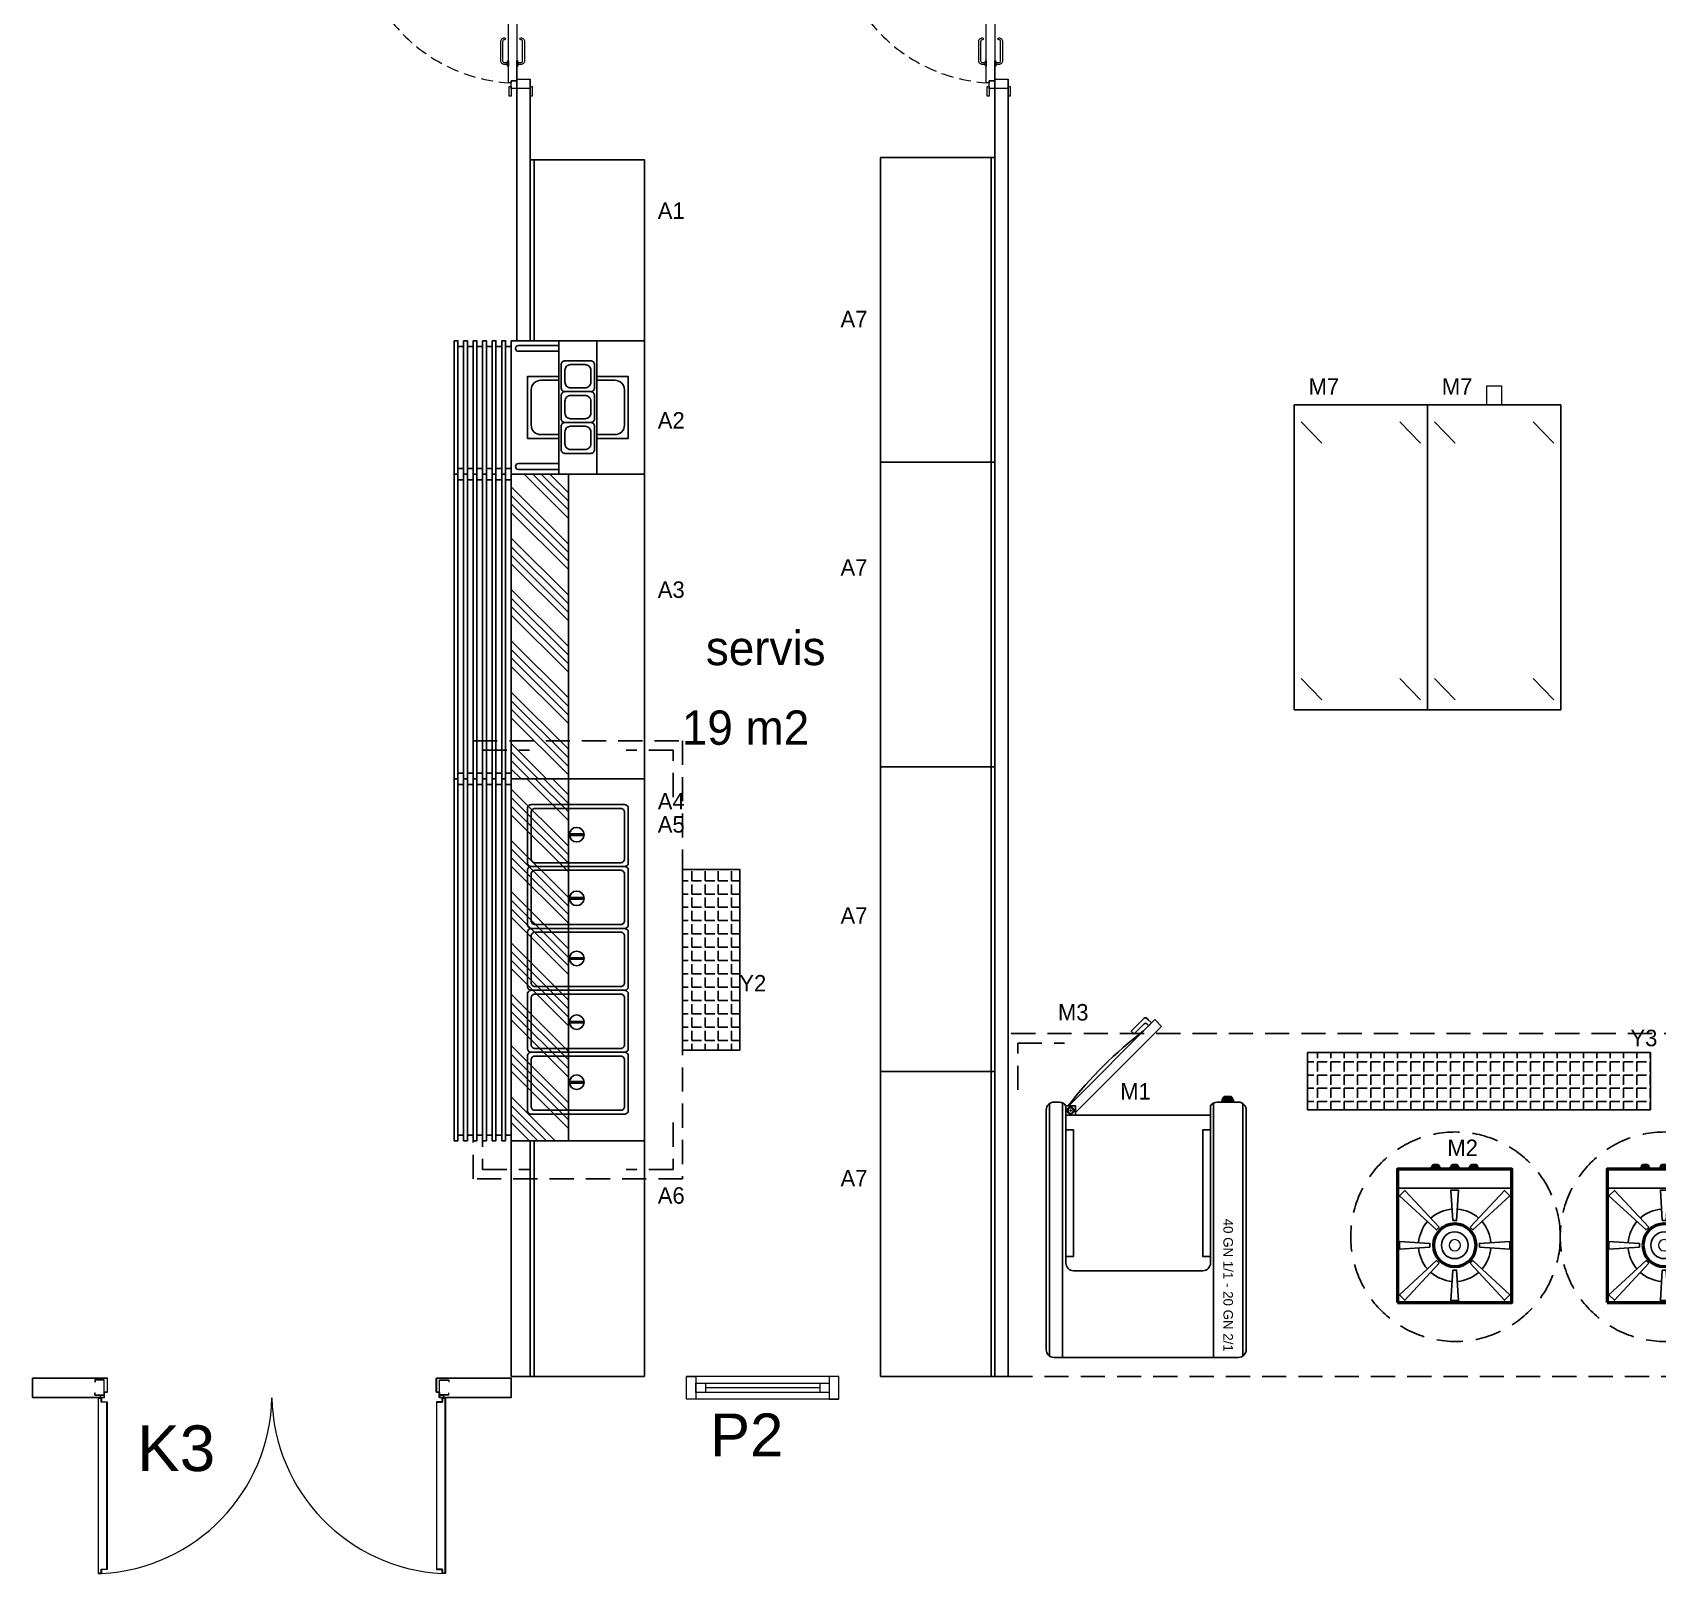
# Model space of a CAD drawing. Header units: millimetres. Extents: x 1025294 to 1031414, y -12734 to -8299.
# Drawn here: x 1027477 to 1028330, y -11164 to -10355 of the extents above; entities that cross this region are included whole.
import ezdxf
from ezdxf.enums import TextEntityAlignment as Align

# ---------------------------------------------------------------- set-up
doc = ezdxf.new("R2010")
doc.units = ezdxf.units.MM
for name, pattern in [('CONTINU', [0]), ('DASHED2', [9.525, 6.35, -3.175]), ('HIDDEN', [0.375, 0.25, -0.125]), ('HIDDENX2', [19.05, 12.7, -6.35])]:
    doc.linetypes.add(name, pattern=pattern)
for name, color, linetype, lineweight in [('-DWG_ANA', 7, 'Continuous', 50), ('-DWG_DETAY1', 7, 'Continuous', 25), ('-DWG_DETAY2', 7, 'Continuous', 15), ('A_strc-prf', 115, 'Continuous', 9), ('DUVAR', 1, 'Continuous', 40), ('PENCERE', 142, 'Continuous', 13), ('PLAN', 253, 'Continuous', 15), ('TEFRİŞŞ', 1, 'Continuous', 9), ('WALL INTERNAL', 7, 'Continuous', 50), ('YAZİ', 7, 'Continuous', 5)]:
    doc.layers.add(name, color=color, linetype=linetype, lineweight=lineweight)
for name, color, linetype in [('0-MUTFAK', 7, 'Continuous'), ('DIŞ PANEL', 21, 'Continuous'), ('S2000-002 Çizgi', 7, 'Continuous')]:
    doc.layers.add(name, color=color, linetype=linetype)
doc.styles.get("Standard").update_dxf_attribs({"font": 'arial.ttf', "height": 400})
doc.styles.add('T3', font='arial.ttf')
doc.styles.add('TAKSİM', font='GOTHIC.TTF', dxfattribs={"height": 20})
doc.styles.add('YENI', font='arial.ttf', dxfattribs={"height": 1})

# ---------------------------------------------------------------- blocks, each defined once
blk = doc.blocks.new('K3 1750X2035 (80)')
at = {"color": 171, "lineweight": 15}
for p, q in [((-50075.7, -8695.5), (-50075.7, -8707.5)), ((-50075.7, -8695.5), (-50025.7, -8695.5)), ((-50074.5, -8696.7), (-50026.9, -8696.7)), ((-50074.5, -8696.7), (-50074.5, -8707.5)), ((-50066.2, -8682), (-50066.2, -8683.5)), ((-50026.9, -8696.7), (-50026.9, -8774.3)), ((-50025.7, -8695.5), (-50025.7, -8775.5)), ((-48215.7, -8695.5), (-48265.7, -8695.5)), ((-48265.7, -8695.5), (-48265.7, -8775.5)), ((-48216.9, -8696.7), (-48264.5, -8696.7)), ((-48264.5, -8696.7), (-48264.5, -8774.3)), ((-48225.2, -8682), (-48225.2, -8683.5)), ((-48216.9, -8696.7), (-48216.9, -8707.5)), ((-48215.7, -8695.5), (-48215.7, -8707.5)), ((-50075.7, -8707.5), (-50074.5, -8707.5)), ((-50075.7, -8775.5), (-50075.7, -8763.5)), ((-50074.5, -8763.5), (-50075.7, -8763.5)), ((-50025.7, -8775.5), (-50075.7, -8775.5)), ((-50074.5, -8774.3), (-50074.5, -8763.5)), ((-50026.9, -8774.3), (-50074.5, -8774.3)), ((-50066.2, -8785), (-50066.2, -8783.5)), ((-48265.7, -8775.5), (-48215.7, -8775.5)), ((-48264.5, -8774.3), (-48216.9, -8774.3)), ((-48225.2, -8785), (-48225.2, -8783.5)), ((-48215.7, -8707.5), (-48216.9, -8707.5)), ((-48216.9, -8774.3), (-48216.9, -8763.5)), ((-48216.9, -8763.5), (-48215.7, -8763.5)), ((-48215.7, -8775.5), (-48215.7, -8763.5))]:
    blk.add_line(p, q, dxfattribs=at)
at = {"color": 151, "lineweight": 9}
for p, q in [((-50046.7, -8695.5), (-50046.7, -8683.5)), ((-50025.7, -8695.5), (-50046.7, -8695.5)), ((-50025.7, -8695.5), (-50046.7, -8695.5)), ((-48265.7, -8695.5), (-48244.7, -8695.5)), ((-48265.7, -8695.5), (-48244.7, -8695.5)), ((-48244.7, -8695.5), (-48244.7, -8683.5))]:
    blk.add_line(p, q, dxfattribs=at)
at = {"color": 171, "lineweight": 15, "elevation": 0}
for points in [[(-50039.9, -8666.2), (-50039.9, -8681.2), (-50057.9, -8681.2), (-50057.9, -7758.8), (-50039.9, -7758.8), (-50039.9, -7773.8), (-50041.1, -7773.8), (-50041.1, -7760), (-50056.7, -7760), (-50056.7, -8680), (-50041.1, -8680), (-50041.1, -8666.2)], [(-50056.1, -8680), (-50041.1, -8680), (-50041.1, -8660), (-50011.1, -8660), (-50011.1, -7780), (-50041.1, -7780), (-50041.1, -7760), (-50056.1, -7760), (-50056.1, -7761.2), (-50042.3, -7761.2), (-50042.3, -7781.2), (-50012.3, -7781.2), (-50012.3, -8658.8), (-50042.3, -8658.8), (-50042.3, -8678.8), (-50056.1, -8678.8)], [(-48235.3, -8680), (-48250.3, -8680), (-48250.3, -8660), (-48280.3, -8660), (-48280.3, -7780), (-48250.3, -7780), (-48250.3, -7760), (-48235.3, -7760), (-48235.3, -7761.2), (-48249.1, -7761.2), (-48249.1, -7781.2), (-48279.1, -7781.2), (-48279.1, -8658.8), (-48249.1, -8658.8), (-48249.1, -8678.8), (-48235.3, -8678.8)], [(-48251.5, -8666.2), (-48251.5, -8681.2), (-48233.5, -8681.2), (-48233.5, -7758.8), (-48251.5, -7758.8), (-48251.5, -7773.8), (-48250.3, -7773.8), (-48250.3, -7760), (-48234.7, -7760), (-48234.7, -8680), (-48250.3, -8680), (-48250.3, -8666.2)]]:
    blk.add_lwpolyline(points, close=True, dxfattribs=at)
for points in [[(-50066.2, -8682), (-50024.2, -8682), (-50024.2, -8710), (-50009.2, -8710), (-50009.2, -8785), (-50066.2, -8785)], [(-50066.2, -8783.5), (-50010.7, -8783.5), (-50010.7, -8711.5), (-50025.7, -8711.5), (-50025.7, -8683.5), (-50066.2, -8683.5)], [(-48225.2, -8682), (-48267.2, -8682), (-48267.2, -8710), (-48282.2, -8710), (-48282.2, -8785), (-48225.2, -8785)], [(-48225.2, -8783.5), (-48280.7, -8783.5), (-48280.7, -8711.5), (-48265.7, -8711.5), (-48265.7, -8683.5), (-48225.2, -8683.5)]]:
    blk.add_lwpolyline(points, dxfattribs=at)
at = {"color": 171, "lineweight": 15}
for centre, start, end in [((-50087.9, -8699.9), 1.11079, 87.08255), ((-48203.6, -8699.9), 92.91745, 178.88921)]:
    blk.add_arc(centre, 942.3, start, end, dxfattribs=at)
blk = doc.blocks.new('DIŞ-K3 KAPILI-2514-G-B-(80)')
at = {"layer": 'DIŞ PANEL'}
for points in [[(377, 100), (0, 100), (0, 0), (392, 0)], [(2122, 0), (2514, 0), (2514, 100), (2137, 100)]]:
    blk.add_lwpolyline(points, dxfattribs=at)
blk.add_blockref('K3 1750X2035 (80)', (50402.7, 8783.5))
blk = doc.blocks.new('ghggfhh')
at = {"color": 7}
blk.add_lwpolyline([(1188.71, 1333.35), (1193.71, 1333.35), (1193.71, 1333.87), (1188.71, 1333.87)], close=True, dxfattribs=at)
blk.add_lwpolyline([(1188.71, 1333), (1189.21, 1332.53), (1189.21, 1332.51, 0.414214), (1190.21, 1331.51), (1192.21, 1331.51, 0.414214), (1193.21, 1332.51), (1193.21, 1332.53), (1193.71, 1333)], format="xyb", dxfattribs=at)
for points in [[(1188.71, 1333), (1190.71, 1333)], [(1189.35, 1332.74), (1193.07, 1332.74)], [(1189.46, 1332.51), (1192.96, 1332.51)], [(1189.5, 1332.27), (1192.92, 1332.27)], [(1189.62, 1332.04), (1192.79, 1332.04)], [(1189.97, 1331.8), (1192.45, 1331.8)], [(1190.71, 1333.35), (1190.71, 1333)], [(1191.71, 1333.35), (1191.71, 1333)], [(1191.71, 1333), (1193.71, 1333)]]:
    blk.add_lwpolyline(points, dxfattribs=at)
blk = doc.blocks.new('dsfdsdfdsf')
at = {"color": 7}
for p, q in [((-1536.89, -3820.14), (-1633.89, -3820.14)), ((-1637.89, -3824.14), (-1637.89, -3950.14)), ((-1532.89, -3950.14), (-1532.89, -3824.14)), ((-1633.89, -3954.14), (-1622.53, -3954.14)), ((-1539.76, -3954.14), (-1536.89, -3954.14))]:
    blk.add_line(p, q, dxfattribs=at)
for points in [[(-1636.1, -3953.47), (-1636.1, -3820.8)], [(-1620.63, -3953.65), (-1620.63, -3820.14)], [(-1541.44, -3953.77), (-1541.44, -3820.14)], [(-1534.5, -3953.34), (-1534.5, -3820.93)], [(-1548.17, -3952.24), (-1548.17, -3947.24), (-1619.13, -3947.24), (-1619.13, -3952.24)], [(-1548.17, -3948.69), (-1593.37, -3993.89), (-1589.83, -3997.43)], [(-1589.83, -3997.43), (-1544.65, -3952.24)]]:
    blk.add_lwpolyline(points, dxfattribs=at)
for points in [[(-1543.17, -3952.24), (-1543.17, -3869.65, 0.414214), (-1547.17, -3865.65), (-1615.13, -3865.65, 0.414214), (-1619.13, -3869.65), (-1619.13, -3952.24)], [(-1585.66, -3995.25, 0.414214), (-1584.25, -3995.25), (-1578.99, -3989.99), (-1577.52, -3991.46), (-1584.23, -3998.18, -0.414214), (-1585.65, -3998.18), (-1586.41, -3997.41), (-1588.12, -3995.71), (-1586.66, -3994.25), (-1585.66, -3995.25)]]:
    blk.add_lwpolyline(points, format="xyb", dxfattribs=at)
for points in [[(-1619.13, -3939.64), (-1615.13, -3939.64), (-1615.13, -3873.07), (-1619.13, -3873.07)], [(-1543.17, -3939.64), (-1547.17, -3939.64), (-1547.17, -3873.07), (-1543.17, -3873.07)], [(-1543.17, -3947.24), (-1548.17, -3947.24), (-1548.17, -3952.24), (-1543.17, -3952.24)]]:
    blk.add_lwpolyline(points, close=True, dxfattribs=at)
for radius in [1.74, 1.49, 0.293]:
    blk.add_circle((-1545.67, -3949.72), radius, dxfattribs=at)
for centre, radius, start, end in [((-1633.89, -3824.14), 4, 90, 180), ((-1536.89, -3824.14), 4, 0, 90), ((-1633.89, -3950.14), 4, 180, 270), ((-1536.89, -3950.14), 4, 270, 0), ((-1622.53, -3950.14), 4, 270, 328.31029), ((-1713.44, -3822.01), 213.33, 307.34994, 322.38034), ((-1539.76, -3950.14), 4, 211.68971, 270)]:
    blk.add_arc(centre, radius, start, end, dxfattribs=at)
at = {"color": 7, "xscale": 1.276185955557594, "yscale": 1.276185955557594, "zscale": 1.276185955557594}
blk.add_blockref('ghggfhh', (-3148.42, -5656.41), dxfattribs=at)
at = {"color": 7, "insert": (-1630.91, -3892.95), "char_height": 5, "attachment_point": 1, "rotation": 90}
blk.add_mtext_dynamic_manual_height_columns('\\A1;40 GN 1/1 - 20 GN 2/1     ', width=72.2694, gutter_width=12.5, heights=[0], dxfattribs=at)
blk = doc.blocks.new('1-OG6')
at = {"layer": '-DWG_DETAY1', "color": 0}
for points in [[(-30, 30), (-30, -30), (30, -30), (30, 30)], [(-8.11, 9.46), (-9.51, 8.04), (-29, 26), (-26.18, 28.84)], [(-1, 13), (1, 13), (2, 29), (-2, 29)], [(8.11, 9.46), (9.51, 8.04), (29, 26), (26.18, 28.84)], [(-13, 1), (-13, -1), (-29, -2), (-29, 2)], [(13, 1), (13, -1), (29, -2), (29, 2)], [(-8.11, -9.46), (-9.51, -8.04), (-29, -26), (-26.18, -28.84)], [(8.11, -9.46), (9.51, -8.04), (29, -26), (26.18, -28.84)], [(-1, -13), (1, -13), (2, -29), (-2, -29)]]:
    blk.add_lwpolyline(points, close=True, dxfattribs=at)
for points in [[(-1.44, 18.95, 0.162747), (-12.55, 14.27, 0.162747)], [(12.55, 14.27, 0.162747), (1.44, 18.95, 0.162747)], [(-14.36, 12.44, 0.160919), (-18.95, 1.44, 0.160919)], [(18.95, 1.44, 0.160919), (14.36, 12.44, 0.160919)], [(-18.95, -1.44, 0.160919), (-14.36, -12.44, 0.160919)], [(14.36, -12.44, 0.160919), (18.95, -1.44, 0.160919)], [(-12.55, -14.27, 0.162747), (-1.44, -18.95, 0.162747)], [(1.44, -18.95, 0.162747), (12.55, -14.27, 0.162747)]]:
    blk.add_lwpolyline(points, format="xyb", dxfattribs=at)
blk.add_circle((0, 0), 7, dxfattribs=at)
at = {"layer": '-DWG_DETAY2', "color": 0}
blk.add_circle((0, 0), 3, dxfattribs=at)
blk = doc.blocks.new('A$C4DC56874')
at = {"layer": '-DWG_ANA', "color": 0}
blk.add_lwpolyline([(60, 0), (0, 0), (0, 70), (60, 70)], close=True, dxfattribs=at)
blk.add_circle((30, 30), 11.18, dxfattribs=at)
at = {"color": 7}
for points in [[(17.5, 70.88), (18, 71.34), (18, 71.37, -0.414214), (19, 72.37), (21, 72.37, -0.414214), (22, 71.37), (22, 71.34), (22.5, 70.88)], [(27.5, 70.88), (28, 71.34), (28, 71.37, -0.414214), (29, 72.37), (31, 72.37, -0.414214), (32, 71.37), (32, 71.34), (32.5, 70.88)], [(37.5, 70.88), (38, 71.34), (38, 71.37, -0.414214), (39, 72.37), (41, 72.37, -0.414214), (42, 71.37), (42, 71.34), (42.5, 70.88)]]:
    blk.add_lwpolyline(points, format="xyb", dxfattribs=at)
for points in [[(17.5, 70.88), (19.5, 70.88)], [(18.14, 71.13), (21.86, 71.13)], [(18.25, 71.37), (21.75, 71.37)], [(18.29, 71.6), (21.71, 71.6)], [(18.42, 71.84), (21.58, 71.84)], [(18.76, 72.08), (21.24, 72.08)], [(19.5, 70.53), (19.5, 70.88)], [(20.5, 70.88), (22.5, 70.88)], [(20.5, 70.53), (20.5, 70.88)], [(27.5, 70.88), (29.5, 70.88)], [(28.14, 71.13), (31.86, 71.13)], [(28.25, 71.37), (31.75, 71.37)], [(28.29, 71.6), (31.71, 71.6)], [(28.42, 71.84), (31.58, 71.84)], [(28.76, 72.08), (31.24, 72.08)], [(29.5, 70.53), (29.5, 70.88)], [(30.5, 70.88), (32.5, 70.88)], [(30.5, 70.53), (30.5, 70.88)], [(37.5, 70.88), (39.5, 70.88)], [(38.14, 71.13), (41.86, 71.13)], [(38.25, 71.37), (41.75, 71.37)], [(38.29, 71.6), (41.71, 71.6)], [(38.42, 71.84), (41.58, 71.84)], [(38.76, 72.08), (41.24, 72.08)], [(39.5, 70.53), (39.5, 70.88)], [(40.5, 70.88), (42.5, 70.88)], [(40.5, 70.53), (40.5, 70.88)]]:
    blk.add_lwpolyline(points, dxfattribs=at)
for points in [[(17.5, 70.53), (22.5, 70.53), (22.5, 70), (17.5, 70)], [(27.5, 70.53), (32.5, 70.53), (32.5, 70), (27.5, 70)], [(37.5, 70.53), (42.5, 70.53), (42.5, 70), (37.5, 70)]]:
    blk.add_lwpolyline(points, close=True, dxfattribs=at)
at = {"layer": 'PLAN', "color": 0, "linetype": 'Continuous', "rotation": 180}
blk.add_blockref('1-OG6', (30, 30), dxfattribs=at)
blk = doc.blocks.new('A$C510426C4')
at = {"layer": 'S2000-002 Çizgi'}
for p, q in [((2.48, 66.25), (2.48, 45)), ((5.51, 66.25), (5.51, 45)), ((64.49, 66.25), (64.49, 45)), ((67.52, 66.25), (67.52, 45))]:
    blk.add_line(p, q, dxfattribs=at)
for points in [[(0, 100), (70, 100), (70, 98), (0, 98)], [(0, 95), (70, 95), (70, 93), (0, 93)], [(3, 98), (67, 98), (67, 95), (3, 95)], [(0, 90), (70, 90), (70, 88), (0, 88)], [(3, 93), (67, 93), (67, 90), (3, 90)], [(3, 93), (67, 93), (67, 90), (3, 90)], [(3, 88), (67, 88), (67, 85), (3, 85)], [(3, 88), (67, 88), (67, 85), (3, 85)], [(3, 88), (67, 88), (67, 85), (3, 85)], [(0, 85), (70, 85), (70, 83), (0, 83)], [(0, 80), (70, 80), (70, 78), (0, 78)], [(3, 83), (67, 83), (67, 80), (3, 80)], [(3, 78), (67, 78), (67, 75), (3, 75)], [(0, 75), (70, 75), (70, 73), (0, 73)], [(0, 0), (70, 0), (70, 70), (0, 70)], [(3, 73), (67, 73), (67, 70), (3, 70)], [(0, 45), (0, 25), (70, 25), (70, 45)]]:
    blk.add_lwpolyline(points, close=True, dxfattribs=at)
for points in [[(51.25, 45), (51.25, 61.5), (18.75, 61.5), (18.75, 45)], [(18.75, 25), (18.75, 8.5), (51.25, 8.5), (51.25, 25)]]:
    blk.add_lwpolyline(points, dxfattribs=at)
for points in [[(49.25, 45), (49.25, 54.5, 0.414214), (44.25, 59.5), (25.75, 59.5, 0.414214), (20.75, 54.5), (20.75, 45)], [(20.75, 25), (20.75, 15.5, 0.414214), (25.75, 10.5), (44.25, 10.5, 0.414214), (49.25, 15.5), (49.25, 25)]]:
    blk.add_lwpolyline(points, format="xyb", dxfattribs=at)
for points in [[(12.5, 26.2), (24.7, 26.2, 0.414214), (26.7, 28.2), (26.7, 41.8, 0.414214), (24.7, 43.8), (12.5, 43.8, 0.414214), (10.5, 41.8), (10.5, 28.2, 0.414214)], [(40.9, 26.2), (28.7, 26.2, -0.414214), (26.7, 28.2), (26.7, 41.8, -0.414214), (28.7, 43.8), (40.9, 43.8, -0.414214), (42.9, 41.8), (42.9, 28.2, -0.414214)], [(44.9, 26.2), (57.1, 26.2, 0.414214), (59.1, 28.2), (59.1, 41.8, 0.414214), (57.1, 43.8), (44.9, 43.8, 0.414214), (42.9, 41.8), (42.9, 28.2, 0.414214)], [(15.5, 28.2), (21.7, 28.2, 0.414214), (24.7, 31.2), (24.7, 38.8, 0.414214), (21.7, 41.8), (15.5, 41.8, 0.414214), (12.5, 38.8), (12.5, 31.2, 0.414214)], [(37.9, 28.2), (31.7, 28.2, -0.414214), (28.7, 31.2), (28.7, 38.8, -0.414214), (31.7, 41.8), (37.9, 41.8, -0.414214), (40.9, 38.8), (40.9, 31.2, -0.414214)], [(47.9, 28.2), (54.1, 28.2, 0.414214), (57.1, 31.2), (57.1, 38.8, 0.414214), (54.1, 41.8), (47.9, 41.8, 0.414214), (44.9, 38.8), (44.9, 31.2, 0.414214)]]:
    blk.add_lwpolyline(points, format="xyb", close=True, dxfattribs=at)
for centre in [(4, 66.25), (66, 66.25), (66, 66.25)]:
    blk.add_arc(centre, 1.51, 0, 180, dxfattribs=at)
blk = doc.blocks.new('A$C4383204F')
at = {"layer": 'S2000-002 Çizgi'}
for points in [[(51, 32.5), (2, 32.5, 0.414214), (0, 30.5), (0, 2, 0.414214), (2, 0), (51, 0, 0.414214), (53, 2), (53, 30.5, 0.414214)], [(49, 30.5), (4, 30.5, 0.414214), (2, 28.5), (2, 4, 0.414214), (4, 2), (49, 2, 0.414214), (51, 4), (51, 28.5, 0.414214)]]:
    blk.add_lwpolyline(points, format="xyb", close=True, dxfattribs=at)
blk.add_lwpolyline([(29.68, 16.18), (22.18, 16.18), (22.18, 15.43), (29.68, 15.43)], close=True, dxfattribs=at)
blk.add_circle((25.93, 15.78), 3.82, dxfattribs=at)
blk = doc.blocks.new('A$C57210E87')
at = {"layer": 'S2000-002 Çizgi'}
h = blk.add_hatch(dxfattribs=at)
h.set_pattern_fill('ANSI34', color=254, style=0)
h.set_pattern_definition([(45, (-7423.186, -591.372), (-13.470384, 13.470384), []), (45, (-7418.696, -591.372), (-13.470384, 13.470384), []), (45, (-7414.205, -591.372), (-13.470384, 13.470384), []), (45, (-7409.715, -591.372), (-13.470384, 13.470384), [])])
h.paths.add_polyline_path([(0, 30), (190, 30), (190, 60), (0, 60)])
for points in [[(0, 100), (190, 100), (190, 30), (0, 30)], [(0, 60), (190, 60), (190, 30), (0, 30)], [(0, 25), (190, 25), (190, 27), (0, 27)], [(3, 27), (187, 27), (187, 30), (3, 30)], [(0, 20), (190, 20), (190, 22), (0, 22)], [(3, 22), (187, 22), (187, 25), (3, 25)], [(3, 17), (187, 17), (187, 20), (3, 20)], [(0, 15), (190, 15), (190, 17), (0, 17)], [(0, 10), (190, 10), (190, 12), (0, 12)], [(3, 12), (187, 12), (187, 15), (3, 15)], [(3, 12), (187, 12), (187, 15), (3, 15)], [(3, 12), (187, 12), (187, 15), (3, 15)], [(3, 7), (187, 7), (187, 10), (3, 10)], [(3, 7), (187, 7), (187, 10), (3, 10)], [(0, 5), (190, 5), (190, 7), (0, 7)], [(0, 0), (190, 0), (190, 2), (0, 2)], [(3, 2), (187, 2), (187, 5), (3, 5)]]:
    blk.add_lwpolyline(points, close=True, dxfattribs=at)
at = {"layer": 'S2000-002 Çizgi', "extrusion": (0, 0, -1), "zscale": -1, "rotation": 90}
for p in [(-13.5, 38.5), (-78.5, 38.5), (-143.5, 38.5)]:
    blk.add_blockref('A$C4383204F', p, dxfattribs=at)
at = {"layer": 'S2000-002 Çizgi', "rotation": 90}
for p in [(78.5, 38.5), (143.5, 38.5)]:
    blk.add_blockref('A$C4383204F', p, dxfattribs=at)
blk = doc.blocks.new('A$C382F3734')
at = {"layer": 'S2000-002 Çizgi'}
for points in [[(0, 100), (160, 100), (160, 30), (0, 30)], [(0, 25), (160, 25), (160, 27), (0, 27)], [(3, 27), (157, 27), (157, 30), (3, 30)], [(0, 20), (160, 20), (160, 22), (0, 22)], [(3, 22), (157, 22), (157, 25), (3, 25)], [(3, 17), (157, 17), (157, 20), (3, 20)], [(0, 15), (160, 15), (160, 17), (0, 17)], [(0, 10), (160, 10), (160, 12), (0, 12)], [(3, 12), (157, 12), (157, 15), (3, 15)], [(3, 12), (157, 12), (157, 15), (3, 15)], [(3, 12), (157, 12), (157, 15), (3, 15)], [(3, 7), (157, 7), (157, 10), (3, 10)], [(3, 7), (157, 7), (157, 10), (3, 10)], [(0, 5), (160, 5), (160, 7), (0, 7)], [(0, 0), (160, 0), (160, 2), (0, 2)], [(3, 2), (157, 2), (157, 5), (3, 5)]]:
    blk.add_lwpolyline(points, close=True, dxfattribs=at)
blk = doc.blocks.new('80x110')
at = {"layer": 'PENCERE'}
for p, q in [((1931733.5, 147170.7), (1930933.5, 147170.7)), ((1931033.5, 147085.7), (1931033.5, 147135.7)), ((1931633.5, 147085.7), (1931633.5, 147135.7)), ((1931733.5, 147050.7), (1930933.5, 147050.7)), ((1931633.5, 147110.7), (1931033.5, 147110.7))]:
    blk.add_line(p, q, dxfattribs=at)
for points in [[(1930983.5, 147170.7), (1930933.5, 147170.7), (1930933.5, 147050.7), (1930983.5, 147050.7)], [(1931683.5, 147085.7), (1931683.5, 147135.7), (1930983.5, 147135.7), (1930983.5, 147085.7)], [(1931683.5, 147170.7), (1931733.5, 147170.7), (1931733.5, 147050.7), (1931683.5, 147050.7)]]:
    blk.add_lwpolyline(points, close=True, dxfattribs=at)
blk = doc.blocks.new('WE2')
at = {"layer": 'A_strc-prf', "linetype": 'DASHED2', "elevation": 0}
blk.add_lwpolyline([(-2278.77, 19384.01, -0.392696), (-2193.23, 19464.02), (-2193.23, 19384.01)], format="xyb", dxfattribs=at)
blk.add_lwpolyline([(-2278.77, 19384.01, -0.392696), (-2193.23, 19464.02), (-2193.23, 19384.01)], format="xyb", dxfattribs=at)
at = {"layer": 'A_strc-prf', "elevation": 0}
for points in [[(-2285.77, 19383.51), (-2280.77, 19383.51), (-2280.77, 19382.51), (-2281.77, 19382.51), (-2285.77, 19382.51)], [(-2285.77, 19383.51), (-2280.77, 19383.51), (-2280.77, 19382.51), (-2281.77, 19382.51), (-2285.77, 19382.51)], [(-2281.77, 19382.51), (-2277.77, 19382.51), (-2277.77, 19379.51), (-2276.77, 19379.51), (-2276.77, 19372.51), (-2281.77, 19372.51)], [(-2281.77, 19382.51), (-2277.77, 19382.51), (-2277.77, 19379.51), (-2276.77, 19379.51), (-2276.77, 19372.51), (-2281.77, 19372.51)], [(-2277.77, 19382.51), (-2278.77, 19382.51), (-2278.77, 19384.01), (-2194.77, 19384.01), (-2194.77, 19382.51), (-2195.77, 19382.51), (-2195.77, 19379.51), (-2196.77, 19379.51), (-2277.77, 19379.51)], [(-2277.77, 19382.51), (-2278.77, 19382.51), (-2278.77, 19384.01), (-2194.77, 19384.01), (-2194.77, 19382.51), (-2195.77, 19382.51), (-2195.77, 19379.51), (-2196.77, 19379.51), (-2277.77, 19379.51)], [(-2270.03, 19384.51), (-2267.28, 19384.51), (-2267.28, 19384.01), (-2270.03, 19384.01)], [(-2270.03, 19384.51), (-2267.28, 19384.51), (-2267.28, 19384.01), (-2270.03, 19384.01)], [(-2196.77, 19379.51), (-2195.77, 19379.51), (-2195.77, 19382.51), (-2191.77, 19382.51), (-2191.77, 19372.51), (-2196.77, 19372.51)], [(-2196.77, 19379.51), (-2195.77, 19379.51), (-2195.77, 19382.51), (-2191.77, 19382.51), (-2191.77, 19372.51), (-2196.77, 19372.51)], [(-2192.77, 19383.51), (-2187.77, 19383.51), (-2187.77, 19382.51), (-2191.77, 19382.51), (-2192.77, 19382.51)], [(-2192.77, 19383.51), (-2187.77, 19383.51), (-2187.77, 19382.51), (-2191.77, 19382.51), (-2192.77, 19382.51)], [(-2285.77, 19372.51), (-2281.77, 19372.51), (-2280.77, 19372.51), (-2280.77, 19371.51), (-2285.77, 19371.51)], [(-2285.77, 19372.51), (-2281.77, 19372.51), (-2280.77, 19372.51), (-2280.77, 19371.51), (-2285.77, 19371.51)], [(-2270.03, 19379.51), (-2267.28, 19379.51), (-2267.28, 19379.01), (-2270.03, 19379.01)], [(-2270.03, 19379.51), (-2267.28, 19379.51), (-2267.28, 19379.01), (-2270.03, 19379.01)], [(-2192.77, 19372.51), (-2191.77, 19372.51), (-2187.77, 19372.51), (-2187.77, 19371.51), (-2192.77, 19371.51)], [(-2192.77, 19372.51), (-2191.77, 19372.51), (-2187.77, 19372.51), (-2187.77, 19371.51), (-2192.77, 19371.51)]]:
    blk.add_lwpolyline(points, close=True, dxfattribs=at)
for points in [[(-2267.15, 19388.01), (-2257.15, 19388.01, -0.414214), (-2255.15, 19386.01, -0.91685), (-2256.15, 19386.01, 0.414214), (-2257.15, 19387.01), (-2267.15, 19387.01, 0.414214), (-2268.15, 19386.01), (-2268.15, 19384.51), (-2269.15, 19384.51), (-2269.15, 19386.01, -0.414214)], [(-2267.15, 19388.01), (-2257.15, 19388.01, -0.414214), (-2255.15, 19386.01, -0.91685), (-2256.15, 19386.01, 0.414214), (-2257.15, 19387.01), (-2267.15, 19387.01, 0.414214), (-2268.15, 19386.01), (-2268.15, 19384.51), (-2269.15, 19384.51), (-2269.15, 19386.01, -0.414214)], [(-2269.15, 19377.51), (-2269.15, 19379.01), (-2268.15, 19379.01), (-2268.15, 19377.51, 0.414214), (-2267.15, 19376.51), (-2257.15, 19376.51, 0.414214), (-2256.15, 19377.51, -0.91685), (-2255.15, 19377.51, -0.414214), (-2257.15, 19375.51), (-2267.15, 19375.51, -0.414214)], [(-2269.15, 19377.51), (-2269.15, 19379.01), (-2268.15, 19379.01), (-2268.15, 19377.51, 0.414214), (-2267.15, 19376.51), (-2257.15, 19376.51, 0.414214), (-2256.15, 19377.51, -0.91685), (-2255.15, 19377.51, -0.414214), (-2257.15, 19375.51), (-2267.15, 19375.51, -0.414214)]]:
    blk.add_lwpolyline(points, format="xyb", close=True, dxfattribs=at)

msp = doc.modelspace()

# ---------------------------------------------------------------- hatches: boundary and pattern name
h = msp.add_hatch()
h.set_pattern_fill('ANGLE', color=256, angle=360)
h.set_pattern_definition([(360, (1025832.4685, -17645.913), (-1e-14, 6.985), [5.08, -1.905]), (90, (1025832.4685, -17645.913), (-6.985, -1e-14), [5.08, -1.905])])
h.paths.add_polyline_path([(1027848.41, -10889.65), (1027818.41, -10889.65), (1027818.41, -10794.65), (1027848.41, -10794.65)])
h = msp.add_hatch()
h.set_pattern_fill('ANGLE', color=256, angle=270)
h.set_pattern_definition([(270, (1021390.4005, -8904.912), (6.985, 1e-14), [5.08, -1.905]), (360, (1021390.4005, -8904.912), (-1e-14, 6.985), [5.08, -1.905])])
h.paths.add_polyline_path([(1028146.66, -10920.85), (1028146.66, -10890.85), (1028326.66, -10890.85), (1028326.66, -10920.85)])
at = {"layer": 'S2000-002 Çizgi'}
h = msp.add_hatch(dxfattribs=at)
h.set_pattern_fill('ANSI34', color=254, angle=-90, style=0)
h.set_pattern_definition([(315, (60678.233, -8292.601), (13.4703842, 13.4703842), []), (315, (60678.233, -8297.091), (13.4703842, 13.4703842), []), (315, (60678.233, -8301.581), (13.4703842, 13.4703842), []), (315, (60678.233, -8306.071), (13.4703842, 13.4703842), [])])
h.paths.add_polyline_path([(1027758.41, -10587.15), (1027728.41, -10587.15), (1027728.41, -10727.15), (1027758.41, -10727.15)])
h.paths.add_polyline_path([(1027758.41, -10727.15), (1027728.41, -10727.15), (1027728.41, -10747.15), (1027758.41, -10747.15)])

# ---------------------------------------------------------------- linework, layer by layer
at = {"linetype": 'CONTINU'}
for p, q in [((1027731.41, -10517.15), (1027731.41, -10370.23)), ((1027738.41, -10517.15), (1027738.41, -10379.72))]:
    msp.add_line(p, q, dxfattribs=at)
for p, q in [((1028154.13, -10570.85), (1028143.27, -10559.68)), ((1028205.94, -10570.85), (1028195.08, -10559.68)), ((1028224.13, -10570.85), (1028213.27, -10559.68)), ((1028275.94, -10570.85), (1028265.08, -10559.68)), ((1028154.13, -10705.6), (1028143.27, -10694.42)), ((1028205.94, -10705.6), (1028195.08, -10694.42)), ((1028224.13, -10705.6), (1028213.27, -10694.42)), ((1028275.94, -10705.6), (1028265.08, -10694.42))]:
    msp.add_line(p, q)
at = {"ltscale": 5}
msp.add_line((1027738.41, -10937.15), (1027728.41, -10937.15), dxfattribs=at)
at = {"linetype": 'CONTINU'}
msp.add_lwpolyline([(1027982.41, -10370.23), (1027982.41, -11060.85), (1027989.41, -11060.85), (1027989.41, -10379.72)], dxfattribs=at)
at = {"ltscale": 5}
for points in [[(1027798.41, -10517.15), (1027738.41, -10517.15), (1027738.41, -10422.15), (1027798.41, -10422.15)], [(1027740.41, -10422.15), (1027738.41, -10422.15), (1027738.41, -10517.15), (1027740.41, -10517.15)], [(1027922.41, -10580.85), (1027982.41, -10580.85), (1027982.41, -10420.85), (1027922.41, -10420.85)], [(1027980.41, -10580.85), (1027982.41, -10580.85), (1027982.41, -10420.85), (1027980.41, -10420.85)], [(1027922.41, -10740.85), (1027982.41, -10740.85), (1027982.41, -10580.85), (1027922.41, -10580.85)], [(1027980.41, -10740.85), (1027982.41, -10740.85), (1027982.41, -10580.85), (1027980.41, -10580.85)], [(1027758.41, -10747.15), (1027728.41, -10747.15), (1027728.41, -10587.15), (1027758.41, -10587.15)], [(1027922.41, -10900.85), (1027982.41, -10900.85), (1027982.41, -10740.85), (1027922.41, -10740.85)], [(1027980.41, -10900.85), (1027982.41, -10900.85), (1027982.41, -10740.85), (1027980.41, -10740.85)], [(1027922.41, -11060.85), (1027982.41, -11060.85), (1027982.41, -10900.85), (1027922.41, -10900.85)], [(1027980.41, -11060.85), (1027982.41, -11060.85), (1027982.41, -10900.85), (1027980.41, -10900.85)], [(1027798.41, -11060.85), (1027738.41, -11060.85), (1027738.41, -10937.15), (1027798.41, -10937.15)], [(1027740.41, -10937.15), (1027738.41, -10937.15), (1027738.41, -11060.85), (1027740.41, -11060.85)]]:
    msp.add_lwpolyline(points, close=True, dxfattribs=at)
for points in [[(1028209.61, -10710.85), (1028209.61, -10550.85), (1028139.61, -10550.85), (1028139.61, -10710.85)], [(1028279.61, -10710.85), (1028279.61, -10550.85), (1028209.61, -10550.85), (1028209.61, -10710.85)], [(1027818.41, -10794.65), (1027848.41, -10794.65), (1027848.41, -10889.65), (1027818.41, -10889.65)], [(1028326.66, -10890.85), (1028326.66, -10920.85), (1028146.66, -10920.85), (1028146.66, -10890.85)]]:
    msp.add_lwpolyline(points, close=True)
msp.add_lwpolyline([(1027738.41, -10937.15), (1027738.41, -11060.85), (1027728.41, -11060.85), (1027728.41, -10937.15)], dxfattribs=at)
at = {"layer": '0-MUTFAK', "color": 0, "linetype": 'HIDDEN', "ltscale": 55}
for centre in [(1028224.3, -10987.52), (1028334.3, -10987.52)]:
    msp.add_circle(centre, 55, dxfattribs=at)
at = {"layer": 'S2000-002 Çizgi', "linetype": 'HIDDENX2'}
for points in [[(1027708.41, -10727.15), (1027818.41, -10727.15), (1027818.41, -10957.15), (1027708.41, -10957.15)], [(1028860.91, -10880.85), (1027989.41, -10880.85), (1027989.41, -11060.85), (1028860.91, -11060.85)]]:
    msp.add_lwpolyline(points, close=True, dxfattribs=at)
for points in [[(1027713.41, -10756.73), (1027713.41, -10732.15), (1027737.99, -10732.15)], [(1027813.41, -10756.73), (1027813.41, -10732.15), (1027788.83, -10732.15)], [(1027994.41, -10910.43), (1027994.41, -10885.85), (1028018.99, -10885.85)], [(1027713.41, -10927.57), (1027713.41, -10952.15), (1027737.99, -10952.15)], [(1027813.41, -10927.57), (1027813.41, -10952.15), (1027788.83, -10952.15)]]:
    msp.add_lwpolyline(points, dxfattribs=at)
at = {"layer": 'TEFRİŞŞ', "linetype": 'CONTINU'}
msp.add_lwpolyline([(1028248.41, -10550.85), (1028240.81, -10550.85), (1028240.81, -10540.85), (1028248.41, -10540.85)], close=True, dxfattribs=at)

# ---------------------------------------------------------------- block references
at = {"ltscale": 5, "rotation": 270}
msp.add_blockref('A$C382F3734', (1027698.41, -10587.15), dxfattribs=at)
at = {"color": 7, "rotation": 180}
msp.add_blockref('dsfdsdfdsf', (1026476.52, -14870.99), dxfattribs=at)
at = {"ltscale": 5, "xscale": -1}
for p in [(1028253.91, -11022.01), (1028363.91, -11022.01)]:
    msp.add_blockref('A$C4DC56874', p, dxfattribs=at)
at = {"layer": 'DUVAR', "color": 5, "rotation": 90.00000000000001}
for p in [(1047110.92, -8102.96, 0), (1047361.92, -8102.96, 0)]:
    msp.add_blockref('WE2', p, dxfattribs=at)
at = {"layer": 'S2000-002 Çizgi', "xscale": -1, "rotation": 90}
msp.add_blockref('A$C510426C4', (1027798.41, -10517.15), dxfattribs=at)
at = {"layer": 'S2000-002 Çizgi', "rotation": 270}
msp.add_blockref('A$C57210E87', (1027698.41, -10747.15), dxfattribs=at)
at = {"layer": 'TEFRİŞŞ', "linetype": 'CONTINU', "xscale": -0.1, "yscale": 0.1, "zscale": 0.1, "rotation": 180}
msp.add_blockref('80x110', (834727.05, 3644.22), dxfattribs=at)
at = {"layer": 'WALL INTERNAL', "xscale": 0.1, "yscale": 0.1, "zscale": 0.1, "rotation": 179.9999999999999}
msp.add_blockref('DIŞ-K3 KAPILI-2514-G-B-(80)', (1027728.41, -11061.85), dxfattribs=at)

# ---------------------------------------------------------------- texts
at = {"style": 'TAKSİM'}
for s, p in [('A1', (1027812.44, -10453.16)), ('A7', (1027908.43, -10510.06)), ('M7', (1028155.16, -10545.51)), ('M7', (1028225.16, -10545.51)), ('A2', (1027812.44, -10563.25)), ('A7', (1027908.43, -10640.44)), ('A3', (1027812.44, -10652.11)), ('A4', (1027812.44, -10763.22)), ('A5', (1027812.44, -10775.36)), ('A7', (1027908.43, -10823.23)), ('Y2', (1027855.27, -10858.76)), ('M3', (1028023.56, -10873.99)), ('Y3', (1028323.25, -10887.49)), ('M1', (1028056.26, -10915.48)), ('M2', (1028228.06, -10945.15)), ('A7', (1027908.43, -10961.11)), ('A6', (1027812.44, -10970.17))]:
    msp.add_text(s, height=8.64, dxfattribs=at).set_placement(p, align=Align.CENTER)
for s, p in [('servis', (1027830.64, -10687.44)), ('19 m2', (1027818.01, -10729.24))]:
    msp.add_text(s, height=18, dxfattribs=at).set_placement(p)
at = {"layer": 'PENCERE', "style": 'T3'}
msp.add_text('P2', height=22.5, dxfattribs=at).set_placement((1027832.88, -11102.83))
at = {"layer": 'YAZİ', "lineweight": 0, "style": 'YENI'}
msp.add_text('K3', height=24, rotation=359.99999, dxfattribs=at).set_placement((1027531.96, -11110.56))

doc.saveas('drawing.dxf')
